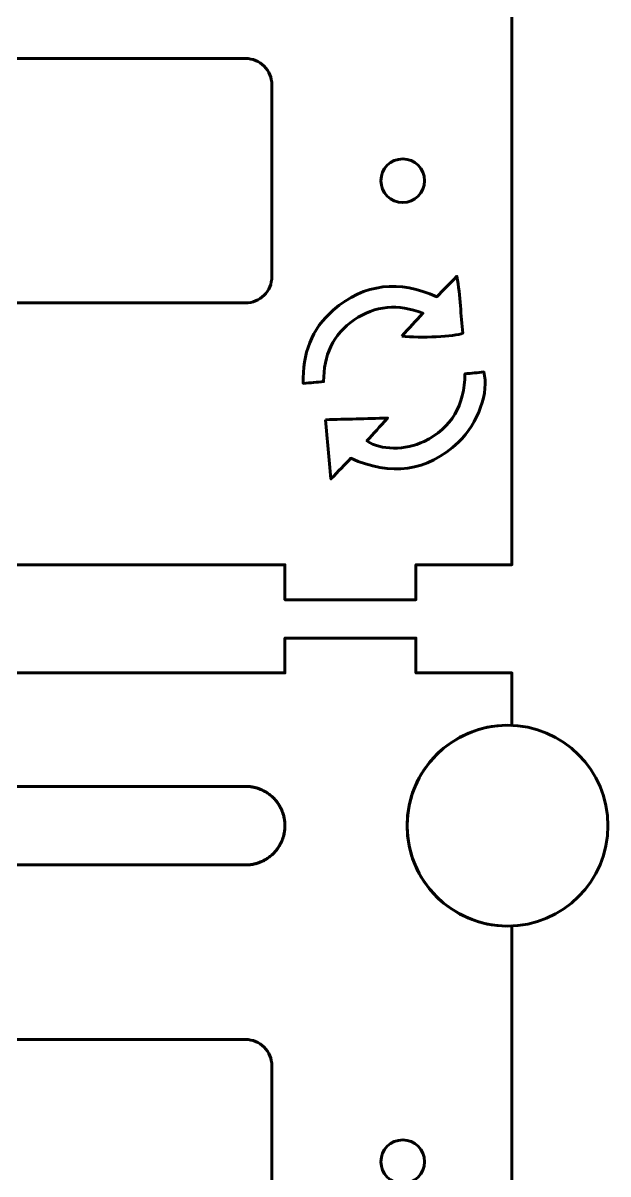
# Model space of a CAD drawing. Header units: millimetres. Extents: x -979 to -10, y -1484 to -29.
# Drawn here: x -77.1 to -10.1, y -662.5 to -530.6 of the extents above; entities that cross this region are included whole.
import ezdxf

# ---------------------------------------------------------------- set-up
doc = ezdxf.new("R2010")
doc.units = ezdxf.units.MM
doc.linetypes.add('K5LT_BASIC', pattern=[0])

# ---------------------------------------------------------------- blocks, each defined once
blk = doc.blocks.new('U94')
at = {"color": 150, "linetype": 'K5LT_BASIC', "lineweight": 60, "true_color": 0x0080ff}
for points in [[(-107.14, -492.66), (-47.14, -492.66), (-47.14, -488.66), (-32.14, -488.66), (-32.14, -492.66), (-21.14, -492.66), (-21.14, -498.67, 1.044466), (-21.14, -521.65), (-21.14, -592.66), (-32.14, -592.66), (-32.14, -596.66), (-47.14, -596.66), (-47.14, -592.66), (-107.14, -592.66), (-107.14, -596.66), (-122.14, -596.66), (-122.14, -592.66), (-133.14, -592.66), (-133.14, -521.65, 1.044466), (-133.14, -498.67), (-133.14, -492.66), (-122.14, -492.66), (-122.14, -488.66), (-107.14, -488.66)], [(-90.64, -534.66), (-51.64, -534.66, -0.414214), (-48.64, -537.66), (-48.64, -559.66, -0.414214), (-51.64, -562.66), (-90.64, -562.66, -0.414214), (-93.64, -559.66), (-93.64, -537.66, -0.414214)]]:
    blk.add_lwpolyline(points, format="xyb", close=True, dxfattribs=at)
blk.add_circle((-33.64, -548.66), 2.5, dxfattribs=at)
blk = doc.blocks.new('U103')
at = {"color": 150, "linetype": 'K5LT_BASIC', "lineweight": 60, "true_color": 0x0080ff}
for start, end in [(0, 180), (180, 0)]:
    blk.add_arc((-21.64, -622.55), 11.5, start, end, dxfattribs=at)
blk = doc.blocks.new('U104')
at = {"color": 150, "linetype": 'K5LT_BASIC', "lineweight": 60, "true_color": 0x0080ff}
for p, q in [((-81.64, -618.05), (-71.64, -618.05)), ((-71.64, -618.05), (-61.64, -618.05)), ((-61.64, -618.05), (-51.64, -618.05))]:
    blk.add_line(p, q, dxfattribs=at)
blk = doc.blocks.new('U105')
at = {"color": 150, "linetype": 'K5LT_BASIC', "lineweight": 60, "true_color": 0x0080ff}
for p, q in [((-81.64, -627.05), (-71.64, -627.05)), ((-71.64, -627.05), (-61.64, -627.05)), ((-61.64, -627.05), (-51.64, -627.05))]:
    blk.add_line(p, q, dxfattribs=at)
blk = doc.blocks.new('U107')
at = {"color": 150, "linetype": 'K5LT_BASIC', "lineweight": 60, "true_color": 0x0080ff}
for p, q in [((-51.58, -618.05), (-51.64, -618.05)), ((-51.5, -618.05), (-51.58, -618.05)), ((-51.46, -618.05), (-51.5, -618.05)), ((-51.44, -618.05), (-51.46, -618.05)), ((-51.43, -618.06), (-51.44, -618.05)), ((-51.42, -618.06), (-51.43, -618.06)), ((-51.34, -618.06), (-51.42, -618.06)), ((-51.24, -618.07), (-51.34, -618.06)), ((-51.19, -618.07), (-51.24, -618.07)), ((-51.17, -618.07), (-51.19, -618.07)), ((-51.16, -618.08), (-51.17, -618.07)), ((-51.15, -618.08), (-51.16, -618.08)), ((-51.04, -618.09), (-51.15, -618.08)), ((-50.93, -618.11), (-51.04, -618.09)), ((-50.87, -618.12), (-50.93, -618.11)), ((-50.84, -618.12), (-50.87, -618.12)), ((-50.83, -618.12), (-50.84, -618.12)), ((-50.82, -618.12), (-50.83, -618.12)), ((-50.7, -618.15), (-50.82, -618.12)), ((-50.59, -618.17), (-50.7, -618.15)), ((-50.54, -618.19), (-50.59, -618.17)), ((-50.51, -618.19), (-50.54, -618.19)), ((-50.49, -618.2), (-50.51, -618.19)), ((-50.37, -618.23), (-50.49, -618.2)), ((-50.49, -618.2), (-50.49, -618.2)), ((-50.26, -618.27), (-50.37, -618.23)), ((-50.2, -618.29), (-50.26, -618.27)), ((-50.17, -618.3), (-50.2, -618.29)), ((-50.16, -618.3), (-50.17, -618.3)), ((-50.15, -618.3), (-50.16, -618.3)), ((-50.03, -618.35), (-50.15, -618.3)), ((-49.92, -618.39), (-50.03, -618.35)), ((-49.86, -618.41), (-49.92, -618.39)), ((-49.84, -618.43), (-49.86, -618.41)), ((-49.82, -618.43), (-49.84, -618.43)), ((-49.81, -618.43), (-49.82, -618.43)), ((-49.7, -618.49), (-49.81, -618.43)), ((-49.59, -618.54), (-49.7, -618.49)), ((-49.53, -618.57), (-49.59, -618.54)), ((-49.51, -618.59), (-49.53, -618.57)), ((-49.49, -618.59), (-49.51, -618.59)), ((-49.49, -618.6), (-49.49, -618.59)), ((-49.37, -618.66), (-49.49, -618.6)), ((-49.26, -618.73), (-49.37, -618.66)), ((-49.21, -618.76), (-49.26, -618.73)), ((-49.18, -618.78), (-49.21, -618.76)), ((-49.17, -618.79), (-49.18, -618.78)), ((-49.16, -618.79), (-49.17, -618.79)), ((-49.05, -618.86), (-49.16, -618.79)), ((-48.95, -618.94), (-49.05, -618.86)), ((-48.9, -618.98), (-48.95, -618.94)), ((-48.87, -619), (-48.9, -618.98)), ((-48.86, -619.01), (-48.87, -619)), ((-48.85, -619.01), (-48.86, -619.01)), ((-48.75, -619.1), (-48.85, -619.01)), ((-48.65, -619.18), (-48.75, -619.1)), ((-48.6, -619.23), (-48.65, -619.18)), ((-48.58, -619.25), (-48.6, -619.23)), ((-48.57, -619.26), (-48.58, -619.25)), ((-48.56, -619.27), (-48.57, -619.26)), ((-48.46, -619.36), (-48.56, -619.27)), ((-48.37, -619.45), (-48.46, -619.36)), ((-48.32, -619.5), (-48.37, -619.45)), ((-48.3, -619.53), (-48.32, -619.5)), ((-48.29, -619.54), (-48.3, -619.53)), ((-48.28, -619.55), (-48.29, -619.54)), ((-48.19, -619.65), (-48.28, -619.55)), ((-48.11, -619.76), (-48.19, -619.65)), ((-48.07, -619.81), (-48.11, -619.76)), ((-48.05, -619.83), (-48.07, -619.81)), ((-48.04, -619.85), (-48.05, -619.83)), ((-48.03, -619.86), (-48.04, -619.85)), ((-47.95, -619.97), (-48.03, -619.86)), ((-47.87, -620.08), (-47.95, -619.97)), ((-47.84, -620.14), (-47.87, -620.08)), ((-47.82, -620.17), (-47.84, -620.14)), ((-47.81, -620.18), (-47.82, -620.17)), ((-47.8, -620.19), (-47.81, -620.18)), ((-47.73, -620.31), (-47.8, -620.19)), ((-47.67, -620.43), (-47.73, -620.31)), ((-47.63, -620.49), (-47.67, -620.43)), ((-47.62, -620.52), (-47.63, -620.49)), ((-47.61, -620.54), (-47.62, -620.52)), ((-47.61, -620.55), (-47.61, -620.54)), ((-47.54, -620.68), (-47.61, -620.55)), ((-47.49, -620.8), (-47.54, -620.68)), ((-47.46, -620.87), (-47.49, -620.8)), ((-47.45, -620.9), (-47.46, -620.87)), ((-47.44, -620.92), (-47.45, -620.9)), ((-47.39, -621.06), (-47.44, -620.92)), ((-47.44, -620.92), (-47.44, -620.92)), ((-47.35, -621.19), (-47.39, -621.06)), ((-47.32, -621.26), (-47.35, -621.19)), ((-47.31, -621.29), (-47.32, -621.26)), ((-47.31, -621.31), (-47.31, -621.29)), ((-47.31, -621.32), (-47.31, -621.31)), ((-47.27, -621.46), (-47.31, -621.32)), ((-47.24, -621.6), (-47.27, -621.46)), ((-47.22, -621.66), (-47.24, -621.6)), ((-47.22, -621.7), (-47.22, -621.66)), ((-47.21, -621.72), (-47.22, -621.7)), ((-47.19, -621.87), (-47.21, -621.72)), ((-47.21, -621.72), (-47.21, -621.72)), ((-47.17, -622.01), (-47.19, -621.87)), ((-47.16, -622.08), (-47.17, -622.01)), ((-47.16, -622.11), (-47.16, -622.08)), ((-47.15, -622.13), (-47.16, -622.11)), ((-47.15, -622.14), (-47.15, -622.13)), ((-47.14, -622.29), (-47.15, -622.14)), ((-47.14, -622.43), (-47.14, -622.29)), ((-47.3, -623.75), (-47.28, -623.68)), ((-47.28, -623.68), (-47.25, -623.54)), ((-47.25, -623.54), (-47.22, -623.4)), ((-47.22, -623.4), (-47.21, -623.39)), ((-47.21, -623.37), (-47.2, -623.34)), ((-47.21, -623.39), (-47.21, -623.37)), ((-47.2, -623.34), (-47.19, -623.27)), ((-47.19, -623.27), (-47.17, -623.13)), ((-47.17, -623.13), (-47.16, -622.98)), ((-47.16, -622.97), (-47.15, -622.96)), ((-47.16, -622.98), (-47.16, -622.97)), ((-47.15, -622.85), (-47.14, -622.71)), ((-47.15, -622.92), (-47.15, -622.85)), ((-47.15, -622.96), (-47.15, -622.92)), ((-47.14, -622.5), (-47.14, -622.43)), ((-47.14, -622.53), (-47.14, -622.5)), ((-47.14, -622.55), (-47.14, -622.53)), ((-47.14, -622.56), (-47.14, -622.55)), ((-47.14, -622.71), (-47.14, -622.56)), ((-47.9, -625.07), (-47.83, -624.95)), ((-47.83, -624.95), (-47.82, -624.94)), ((-47.82, -624.94), (-47.81, -624.92)), ((-47.81, -624.92), (-47.79, -624.89)), ((-47.79, -624.89), (-47.76, -624.83)), ((-47.76, -624.83), (-47.69, -624.71)), ((-47.69, -624.71), (-47.62, -624.59)), ((-47.62, -624.58), (-47.61, -624.56)), ((-47.62, -624.59), (-47.62, -624.58)), ((-47.61, -624.56), (-47.59, -624.53)), ((-47.59, -624.53), (-47.56, -624.47)), ((-47.56, -624.47), (-47.51, -624.34)), ((-47.51, -624.34), (-47.45, -624.21)), ((-47.45, -624.2), (-47.44, -624.18)), ((-47.45, -624.21), (-47.45, -624.2)), ((-47.44, -624.18), (-47.43, -624.15)), ((-47.43, -624.15), (-47.4, -624.08)), ((-47.4, -624.08), (-47.36, -623.95)), ((-47.36, -623.95), (-47.31, -623.81)), ((-47.31, -623.78), (-47.3, -623.75)), ((-47.31, -623.8), (-47.31, -623.78)), ((-47.31, -623.81), (-47.31, -623.8)), ((-49.33, -626.42), (-49.22, -626.35)), ((-49.22, -626.35), (-49.21, -626.34)), ((-49.21, -626.34), (-49.2, -626.33)), ((-49.2, -626.33), (-49.17, -626.32)), ((-49.17, -626.32), (-49.12, -626.28)), ((-49.12, -626.28), (-49.01, -626.21)), ((-49.01, -626.21), (-48.91, -626.13)), ((-48.91, -626.13), (-48.9, -626.12)), ((-48.9, -626.12), (-48.89, -626.11)), ((-48.89, -626.11), (-48.86, -626.09)), ((-48.86, -626.09), (-48.81, -626.05)), ((-48.81, -626.05), (-48.71, -625.97)), ((-48.71, -625.97), (-48.6, -625.88)), ((-48.6, -625.87), (-48.59, -625.86)), ((-48.6, -625.88), (-48.6, -625.87)), ((-48.59, -625.86), (-48.56, -625.84)), ((-48.56, -625.84), (-48.51, -625.79)), ((-48.51, -625.79), (-48.42, -625.69)), ((-48.42, -625.69), (-48.32, -625.6)), ((-48.32, -625.59), (-48.3, -625.58)), ((-48.32, -625.6), (-48.32, -625.59)), ((-48.3, -625.58), (-48.28, -625.55)), ((-48.28, -625.55), (-48.24, -625.5)), ((-48.24, -625.5), (-48.15, -625.39)), ((-48.15, -625.39), (-48.06, -625.28)), ((-48.06, -625.28), (-48.04, -625.26)), ((-48.06, -625.28), (-48.06, -625.28)), ((-48.04, -625.26), (-48.02, -625.24)), ((-48.02, -625.24), (-47.98, -625.18)), ((-47.98, -625.18), (-47.9, -625.07)), ((-51.64, -627.05), (-51.25, -627.03)), ((-51.25, -627.03), (-51.24, -627.03)), ((-51.24, -627.03), (-51.22, -627.03)), ((-51.22, -627.03), (-51.19, -627.03)), ((-51.19, -627.03), (-51.13, -627.02)), ((-51.13, -627.02), (-51, -627)), ((-51, -627), (-50.88, -626.99)), ((-50.88, -626.99), (-50.87, -626.99)), ((-50.87, -626.99), (-50.86, -626.98)), ((-50.86, -626.98), (-50.83, -626.98)), ((-50.83, -626.98), (-50.77, -626.97)), ((-50.77, -626.97), (-50.65, -626.94)), ((-50.65, -626.94), (-50.55, -626.92)), ((-50.55, -626.92), (-50.54, -626.92)), ((-50.54, -626.92), (-50.53, -626.91)), ((-50.53, -626.91), (-50.5, -626.91)), ((-50.5, -626.91), (-50.44, -626.89)), ((-50.44, -626.89), (-50.33, -626.86)), ((-50.33, -626.86), (-50.21, -626.82)), ((-50.21, -626.82), (-50.2, -626.82)), ((-50.2, -626.82), (-50.19, -626.81)), ((-50.19, -626.81), (-50.16, -626.8)), ((-50.16, -626.8), (-50.1, -626.78)), ((-50.1, -626.78), (-49.99, -626.74)), ((-49.99, -626.74), (-49.88, -626.69)), ((-49.88, -626.69), (-49.87, -626.69)), ((-49.87, -626.69), (-49.86, -626.68)), ((-49.86, -626.68), (-49.83, -626.67)), ((-49.83, -626.67), (-49.77, -626.65)), ((-49.77, -626.65), (-49.66, -626.59)), ((-49.66, -626.59), (-49.55, -626.54)), ((-49.55, -626.54), (-49.54, -626.53)), ((-49.54, -626.53), (-49.52, -626.52)), ((-49.52, -626.52), (-49.5, -626.51)), ((-49.5, -626.51), (-49.44, -626.48)), ((-49.44, -626.48), (-49.33, -626.42))]:
    blk.add_line(p, q, dxfattribs=at)
blk = doc.blocks.new('U101')
at = {"color": 150, "linetype": 'K5LT_BASIC', "lineweight": 60, "true_color": 0x0080ff}
for points in [[(-107.14, -605.05), (-47.14, -605.05), (-47.14, -601.05), (-32.14, -601.05), (-32.14, -605.05), (-21.14, -605.05), (-21.14, -611.06, 1.044466), (-21.14, -634.04), (-21.14, -705.05), (-32.14, -705.05), (-32.14, -709.05), (-47.14, -709.05), (-47.14, -705.05), (-107.14, -705.05), (-107.14, -709.05), (-122.14, -709.05), (-122.14, -705.05), (-133.14, -705.05), (-133.14, -634.04, 1.044466), (-133.14, -611.06), (-133.14, -605.05), (-122.14, -605.05), (-122.14, -601.05), (-107.14, -601.05)], [(-90.64, -647.05), (-51.64, -647.05, -0.414214), (-48.64, -650.05), (-48.64, -672.05, -0.414214), (-51.64, -675.05), (-90.64, -675.05, -0.414214), (-93.64, -672.05), (-93.64, -650.05, -0.414214)]]:
    blk.add_lwpolyline(points, format="xyb", close=True, dxfattribs=at)
blk.add_lwpolyline([(-81.64, -618.05), (-71.64, -618.05), (-61.64, -618.05), (-51.64, -618.05), (-51.25, -618.07), (-51.24, -618.07), (-51.22, -618.07), (-51.19, -618.07), (-51.13, -618.08), (-51, -618.1), (-50.88, -618.11), (-50.87, -618.12), (-50.86, -618.12), (-50.83, -618.12), (-50.77, -618.13), (-50.65, -618.16), (-50.55, -618.18), (-50.54, -618.18), (-50.53, -618.19), (-50.5, -618.2), (-50.44, -618.21), (-50.33, -618.24), (-50.21, -618.28), (-50.2, -618.28), (-50.19, -618.29), (-50.16, -618.3), (-50.1, -618.32), (-49.99, -618.36), (-49.88, -618.41), (-49.87, -618.41), (-49.86, -618.42), (-49.83, -618.43), (-49.77, -618.45), (-49.66, -618.51), (-49.55, -618.56), (-49.54, -618.57), (-49.52, -618.58), (-49.5, -618.59), (-49.44, -618.62), (-49.33, -618.69), (-49.22, -618.75), (-49.21, -618.76), (-49.2, -618.77), (-49.17, -618.78), (-49.12, -618.82), (-49.01, -618.89), (-48.91, -618.97), (-48.9, -618.98), (-48.89, -618.99), (-48.86, -619.01), (-48.81, -619.05), (-48.71, -619.13), (-48.6, -619.22), (-48.6, -619.23), (-48.59, -619.24), (-48.56, -619.26), (-48.51, -619.31), (-48.42, -619.41), (-48.32, -619.51), (-48.32, -619.51), (-48.3, -619.52), (-48.28, -619.55), (-48.24, -619.6), (-48.15, -619.71), (-48.06, -619.82), (-48.06, -619.82), (-48.04, -619.84), (-48.02, -619.87), (-47.98, -619.92), (-47.9, -620.04), (-47.83, -620.15), (-47.82, -620.16), (-47.81, -620.18), (-47.79, -620.21), (-47.76, -620.27), (-47.69, -620.39), (-47.62, -620.51), (-47.62, -620.52), (-47.61, -620.54), (-47.59, -620.57), (-47.56, -620.63), (-47.51, -620.76), (-47.45, -620.89), (-47.45, -620.9), (-47.44, -620.92), (-47.43, -620.95), (-47.4, -621.02), (-47.36, -621.15), (-47.31, -621.29), (-47.31, -621.3), (-47.31, -621.32), (-47.3, -621.35), (-47.28, -621.42), (-47.25, -621.56), (-47.22, -621.7), (-47.21, -621.71), (-47.21, -621.73), (-47.2, -621.76), (-47.19, -621.83), (-47.17, -621.97), (-47.16, -622.12), (-47.16, -622.13), (-47.15, -622.14), (-47.15, -622.18), (-47.15, -622.25), (-47.14, -622.39), (-47.14, -622.54), (-47.14, -622.55), (-47.14, -622.57), (-47.14, -622.6), (-47.14, -622.67), (-47.14, -622.81), (-47.15, -622.96), (-47.15, -622.97), (-47.16, -622.99), (-47.16, -623.02), (-47.17, -623.09), (-47.19, -623.23), (-47.21, -623.38), (-47.21, -623.38), (-47.22, -623.4), (-47.22, -623.44), (-47.24, -623.51), (-47.27, -623.64), (-47.31, -623.78), (-47.31, -623.79), (-47.31, -623.81), (-47.32, -623.84), (-47.35, -623.91), (-47.39, -624.04), (-47.44, -624.18), (-47.44, -624.19), (-47.45, -624.2), (-47.46, -624.23), (-47.49, -624.3), (-47.54, -624.42), (-47.61, -624.55), (-47.61, -624.56), (-47.62, -624.58), (-47.63, -624.61), (-47.67, -624.67), (-47.73, -624.79), (-47.8, -624.91), (-47.81, -624.92), (-47.82, -624.93), (-47.84, -624.96), (-47.87, -625.02), (-47.95, -625.13), (-48.03, -625.25), (-48.04, -625.25), (-48.05, -625.27), (-48.07, -625.29), (-48.11, -625.35), (-48.19, -625.45), (-48.28, -625.55), (-48.29, -625.56), (-48.3, -625.57), (-48.32, -625.6), (-48.37, -625.65), (-48.46, -625.74), (-48.56, -625.84), (-48.57, -625.84), (-48.58, -625.85), (-48.6, -625.87), (-48.65, -625.92), (-48.75, -626), (-48.85, -626.09), (-48.86, -626.09), (-48.87, -626.1), (-48.9, -626.12), (-48.95, -626.16), (-49.05, -626.24), (-49.16, -626.31), (-49.17, -626.32), (-49.18, -626.32), (-49.21, -626.34), (-49.26, -626.37), (-49.37, -626.44), (-49.49, -626.5), (-49.49, -626.51), (-49.51, -626.51), (-49.53, -626.53), (-49.59, -626.56), (-49.7, -626.61), (-49.81, -626.67), (-49.82, -626.67), (-49.84, -626.68), (-49.86, -626.69), (-49.92, -626.71), (-50.03, -626.75), (-50.15, -626.8), (-50.16, -626.8), (-50.17, -626.81), (-50.2, -626.82), (-50.26, -626.83), (-50.37, -626.87), (-50.49, -626.9), (-50.49, -626.9), (-50.51, -626.91), (-50.54, -626.91), (-50.59, -626.93), (-50.7, -626.95), (-50.82, -626.98), (-50.83, -626.98), (-50.84, -626.98), (-50.87, -626.99), (-50.93, -626.99), (-51.04, -627.01), (-51.15, -627.02), (-51.16, -627.02), (-51.17, -627.03), (-51.19, -627.03), (-51.24, -627.03), (-51.34, -627.04), (-51.42, -627.05), (-51.43, -627.05), (-51.44, -627.05), (-51.46, -627.05), (-51.5, -627.05), (-51.58, -627.05), (-51.64, -627.05), (-61.64, -627.05), (-71.64, -627.05), (-81.64, -627.05)], dxfattribs=at)
blk.add_circle((-33.64, -661.05), 2.5, dxfattribs=at)
for name in ['U103', 'U104', 'U107', 'U105']:
    blk.add_blockref(name, (0, 0))
blk = doc.blocks.new('U117')
at = {"color": 150, "linetype": 'K5LT_BASIC', "lineweight": 60, "true_color": 0x0080ff}
for points in [[(-33.75, -566.47), (-32.9, -565.54), (-32.17, -564.75), (-31.34, -563.85), (-34.2, -562.74), (-36.79, -562.94), (-39.21, -564.6), (-41.64, -566.27), (-42.72, -568.68), (-42.7, -571.67), (-43.48, -571.74), (-44.2, -571.81), (-45.04, -571.89), (-45.14, -568.48), (-44.09, -565.64), (-41.6, -563.48), (-38.02, -560.38), (-34, -560.03), (-29.75, -561.96), (-29.02, -561.22), (-28.32, -560.51), (-27.43, -559.61), (-27.03, -561.95), (-27.01, -564.07), (-26.76, -566.14), (-27.66, -566.51), (-31.63, -566.71), (-33.75, -566.47)], [(-42.48, -576.04), (-40.1, -575.98), (-37.87, -575.92), (-35.38, -575.85), (-36.29, -576.86), (-37.01, -577.67), (-37.74, -578.47), (-36.21, -579.54), (-33.34, -579.59), (-31.18, -578.52), (-28.04, -576.97), (-26.56, -574.36), (-26.52, -570.79), (-25.79, -570.72), (-25.07, -570.64), (-24.36, -570.57), (-23.72, -572.77), (-25, -576.49), (-27.25, -578.61), (-30.88, -582.04), (-35.04, -582.5), (-39.59, -580.46), (-40.29, -581.2), (-40.99, -581.92), (-41.86, -582.83), (-42.08, -580.48), (-42.27, -578.37), (-42.48, -576.04)]]:
    blk.add_open_spline(points, degree=3, knots=[0, 0, 0, 0, 0.111111, 0.111111, 0.111111, 0.222222, 0.222222, 0.222222, 0.333333, 0.333333, 0.333333, 0.444444, 0.444444, 0.444444, 0.555556, 0.555556, 0.555556, 0.666667, 0.666667, 0.666667, 0.777778, 0.777778, 0.777778, 0.888889, 0.888889, 0.888889, 1, 1, 1, 1], dxfattribs=at)

msp = doc.modelspace()

# ---------------------------------------------------------------- block references
for name in ['U94', 'U117', 'U101']:
    msp.add_blockref(name, (0, 0))

doc.saveas('drawing.dxf')
